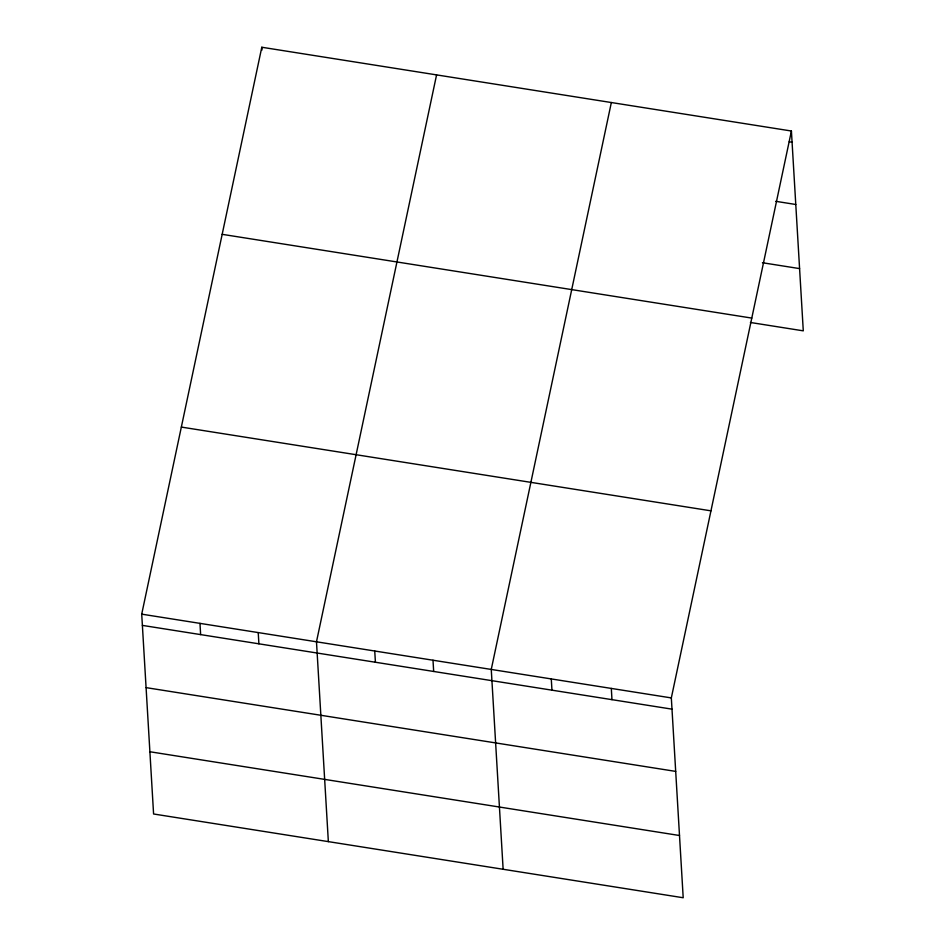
<?xml version="1.0" encoding="UTF-8"?>
<svg xmlns="http://www.w3.org/2000/svg" width="945" height="945" viewBox="0 0 945 945"><rect width="100%" height="100%" fill="white"/><g stroke="black" fill="none" stroke-linecap="round" stroke-linejoin="round"><path stroke-width="1.42" d="M791.414 131.012L671.328 697.918L683.2 897.75L153.586 813.988L141.715 614.155L261.8 47.25L791.414 131.012L803.285 330.844L750.413 322.481M436.578 74.891L316.481 641.797L328.352 841.629M611.344 102.532L491.258 669.438L503.13 869.27M789.229 141.785L792.087 142.246M775.774 201.32L795.784 204.486M762.438 262.734L799.588 268.604M222.169 234.325L751.783 318.087M181.345 427.081L710.959 510.832M141.715 614.155L671.328 697.918M142.376 625.389L671.989 709.152M146.073 687.629L675.687 771.392M149.889 751.747L679.502 835.51M611.309 688.421L611.97 699.654M551.278 678.923L551.951 690.157M432.999 660.224L433.672 671.458M374.74 651.01L375.413 662.244M261.8 47.25L261.966 50.061M258.233 632.583L258.895 643.817M199.974 623.369L200.635 634.603"/></g></svg>
